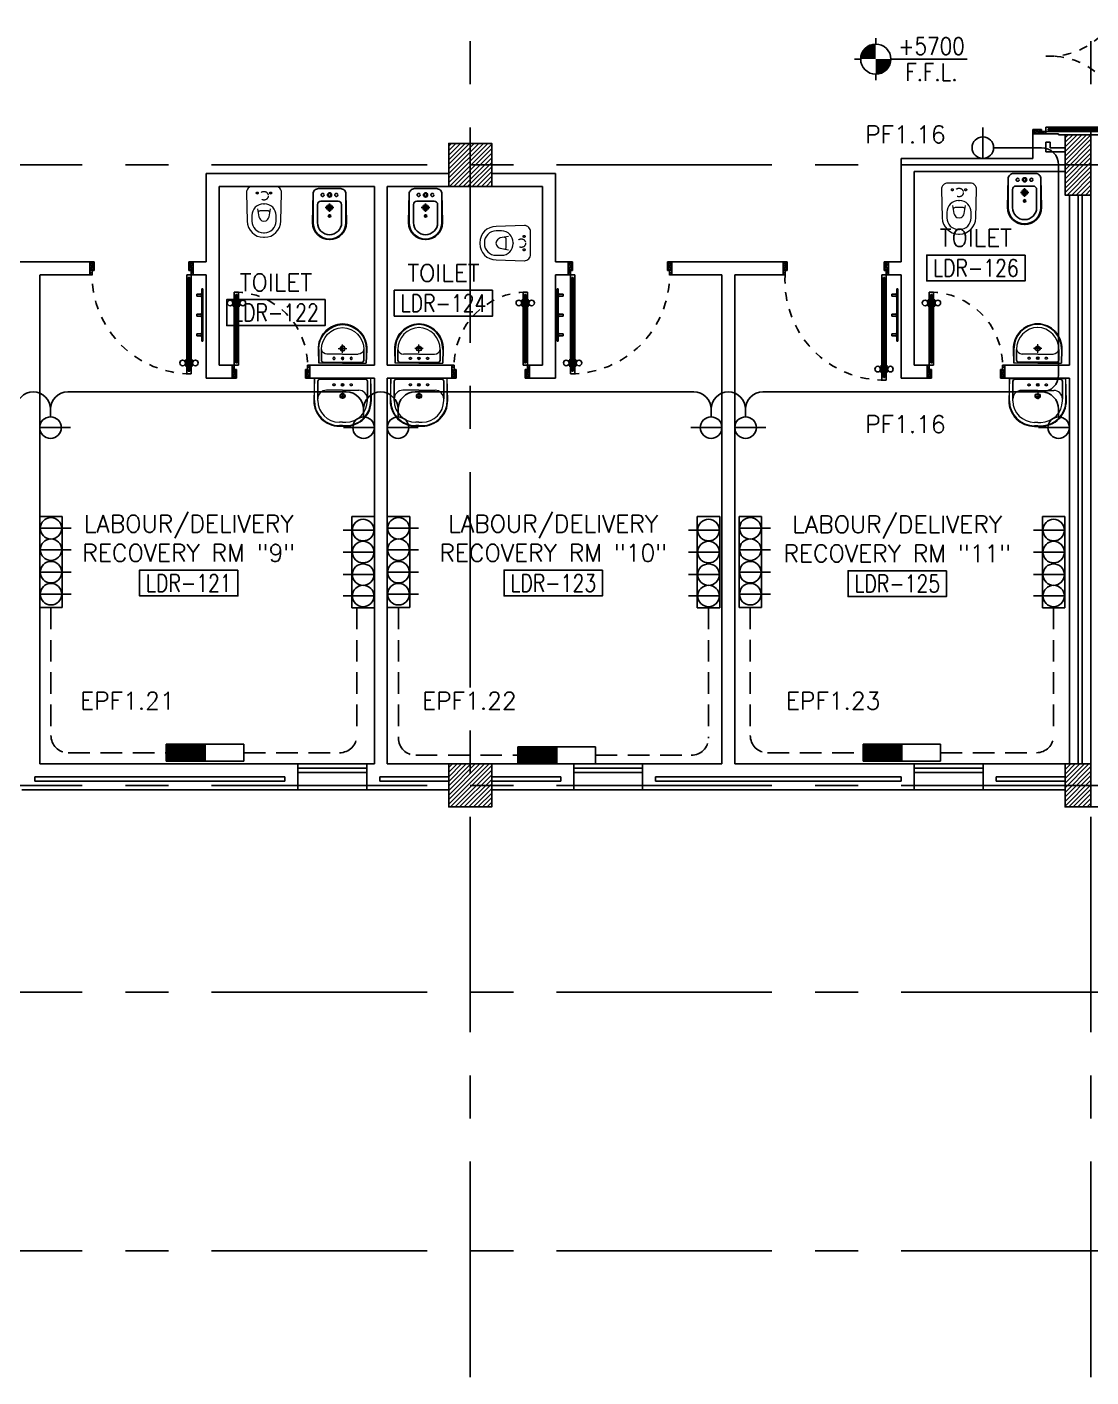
# Model space of a CAD drawing. Extents: x -0.4 to 91.9, y -1.1 to 78.4.
# Drawn here: x 30.21 to 42.55, y -1.11 to 14.55 of the extents above; entities that cross this region are included whole.
import ezdxf
from ezdxf.enums import TextEntityAlignment as Align

# ---------------------------------------------------------------- set-up
doc = ezdxf.new("R2010")
doc.units = 0
doc.header["$MEASUREMENT"] = 0
for name, pattern in [('CENTERX2', [4, 2.5, -0.5, 0.5, -0.5]), ('DASHED', [0.75, 0.5, -0.25]), ('HIDDEN', [0.375, 0.25, -0.125]), ('HIDDEN2', [0.1875, 0.125, -0.0625])]:
    doc.linetypes.add(name, pattern=pattern)
doc.layers.get('0').update_dxf_attribs({"color": 11, "linetype": 'CONTINUOUS'})
for name, color, linetype in [('A-TILES', 11, 'CONTINUOUS'), ('AXES', 11, 'CENTERX2'), ('COL', 11, 'CONTINUOUS'), ('DOOR', 11, 'CONTINUOUS'), ('E-CLINE', 2, 'CONTINUOUS'), ('E-HLINE', 2, 'HIDDEN'), ('E-SOCKETS', 4, 'CONTINUOUS'), ('E-TEXT', 4, 'CONTINUOUS'), ('FIX', 11, 'CONTINUOUS'), ('HAT', 11, 'CONTINUOUS'), ('INSUL', 11, 'CONTINUOUS'), ('LEV-PL', 11, 'CONTINUOUS'), ('NON-MEDICAL', 11, 'CONTINUOUS'), ('RM-BOX', 11, 'CONTINUOUS'), ('RM-NAME', 11, 'CONTINUOUS'), ('RM-NO', 11, 'CONTINUOUS'), ('ROOF', 11, 'CONTINUOUS'), ('WALL', 11, 'CONTINUOUS'), ('WIN', 11, 'CONTINUOUS')]:
    doc.layers.add(name, color=color, linetype=linetype)
doc.styles.add('ROMANS', font='ROMANS.shx', dxfattribs={"width": 0.6})
doc.styles.add('S', font='ROMANS.SHX')

# ---------------------------------------------------------------- blocks, each defined once
blk = doc.blocks.new('*X88')
at = {"color": 0}
for p, q in [((49339, 118282), (49807, 118750)), ((49339, 118335), (49754, 118750)), ((49339, 118388), (49701, 118750)), ((49339, 118441), (49648, 118750)), ((49339, 118494), (49595, 118750)), ((49339, 118547), (49542, 118750)), ((49339, 118600), (49489, 118750)), ((49339, 118653), (49436, 118750)), ((49339, 118706), (49383, 118750)), ((49360, 118250), (49839, 118729)), ((49413, 118250), (49839, 118676)), ((49466, 118250), (49839, 118623)), ((49519, 118250), (49839, 118570)), ((49572, 118250), (49839, 118517)), ((49625, 118250), (49839, 118464)), ((49678, 118250), (49839, 118411)), ((49731, 118250), (49839, 118358)), ((49784, 118250), (49839, 118305)), ((49837, 118250), (49839, 118252))]:
    blk.add_line(p, q, dxfattribs=at)
blk = doc.blocks.new('*X83')
at = {"color": 0}
for p, q in [((49339, 125495), (49794, 125950)), ((49339, 125548), (49741, 125950)), ((49339, 125601), (49688, 125950)), ((49339, 125654), (49635, 125950)), ((49339, 125707), (49582, 125950)), ((49339, 125760), (49529, 125950)), ((49339, 125813), (49476, 125950)), ((49339, 125866), (49423, 125950)), ((49339, 125919), (49370, 125950)), ((49347, 125450), (49839, 125942)), ((49400, 125450), (49839, 125889)), ((49453, 125450), (49839, 125836)), ((49506, 125450), (49839, 125782)), ((49559, 125450), (49839, 125729)), ((49613, 125450), (49839, 125676)), ((49666, 125450), (49839, 125623)), ((49719, 125450), (49839, 125570)), ((49772, 125450), (49839, 125517)), ((49825, 125450), (49839, 125464))]:
    blk.add_line(p, q, dxfattribs=at)
blk = doc.blocks.new('RM1')
at = {"layer": 'RM-BOX'}
blk.add_lwpolyline([(570, -200), (-570, -200), (-570, -500), (570, -500)], close=True, dxfattribs=at)
at = {"layer": 'RM-NAME', "style": 'ROMANS'}
for tag, p in [('ROOMNAME1', (0, 324)), ('ROOMNAME2', (0, 0))]:
    blk.add_attdef(tag, text='', height=200, dxfattribs=at).set_placement(p, align=Align.MIDDLE)
at = {"layer": 'RM-NO', "style": 'ROMANS', "width": 0.8}
blk.add_attdef('ROOMNO', text='', height=200, dxfattribs=at).set_placement((0, -350), align=Align.MIDDLE)
blk = doc.blocks.new('COL50')
at = {"layer": 'COL'}
blk.add_lwpolyline([(-250, 250), (-250, -250), (250, -250), (250, 250)], close=True, dxfattribs=at)
blk = doc.blocks.new('LEV1')
at = {"layer": 'LEV-PL'}
for p, q in [((0, 245), (0, 175)), ((-175, 0), (-245, 0)), ((175, 0), (1061, 0)), ((0, -175), (0, -245))]:
    blk.add_line(p, q, dxfattribs=at)
at = {"layer": 'LEV-PL', "const_width": 175}
for points in [[(-88, 0, -0.414214), (0, 88, -1)], [(88, 0, -0.414214), (0, -88, -1)]]:
    blk.add_lwpolyline(points, format="xyb", dxfattribs=at)
at = {"layer": 'LEV-PL'}
blk.add_circle((0, 0), 175, dxfattribs=at)
at = {"layer": 'LEV-PL', "color": 4, "style": 'S', "width": 0.85}
for tag, p in [('+0000', (646, 50)), ('F.F.L.', (646, -250))]:
    blk.add_attdef(tag, text='', height=200, dxfattribs=at).set_placement(p, align=Align.CENTER)
blk = doc.blocks.new('A$C07F05D95')
at = {"layer": 'DOOR', "color": 0, "linetype": 'ByBlock'}
for p, q in [((106, 1372), (56, 1372)), ((56, 1222), (56, 1372)), ((81, 1272), (106, 1272)), ((81, 1222), (81, 1272)), ((106, 1272), (106, 1372)), ((1228, 1272), (1228, 1372)), ((1228, 1372), (1278, 1372)), ((1253, 1272), (1228, 1272)), ((1253, 1222), (1253, 1272)), ((1278, 1372), (1278, 1222)), ((1278, 1222), (1278, 1372)), ((1278, 1222), (1278, 1372)), ((56, 1222), (81, 1222)), ((131, 1222), (81, 1222)), ((81, 1172), (81, 1222)), ((98, 1172), (81, 1172)), ((114, 1192), (98, 1192)), ((98, 1192), (98, 1172)), ((114, 1172), (114, 1192)), ((131, 1172), (114, 1172)), ((131, 1222), (131, 1172)), ((1278, 1222), (1253, 1222)), ((74, 160), (65, 160)), ((65, 95), (65, 160)), ((81, 173), (74, 173)), ((74, 173), (74, 83)), ((74, 95), (74, 160)), ((131, 173), (138, 173)), ((138, 173), (138, 83)), ((138, 160), (147, 160)), ((138, 95), (138, 160)), ((147, 95), (147, 160)), ((74, 95), (65, 95)), ((81, 83), (74, 83)), ((81, 50), (98, 50)), ((81, 50), (81, 0)), ((81, 0), (131, 0)), ((131, 0), (81, 0)), ((131, 0), (81, 0)), ((98, 50), (98, 30)), ((98, 30), (114, 30)), ((114, 50), (131, 50)), ((114, 50), (114, 30)), ((131, 83), (138, 83)), ((131, 50), (131, 0)), ((138, 95), (147, 95))]:
    blk.add_line(p, q, dxfattribs=at)
at = {"layer": 'DOOR', "linetype": 'ByBlock'}
for p, q in [((56, 1372), (56, 1222)), ((81, 1172), (81, 50)), ((98, 1172), (98, 50)), ((114, 1172), (114, 50)), ((131, 50), (131, 1172))]:
    blk.add_line(p, q, dxfattribs=at)
at = {"layer": 'DOOR', "color": 9, "linetype": 'ByBlock'}
for p, q in [((106, 1372), (56, 1332)), ((106, 1372), (56, 1259)), ((106, 1372), (93, 1272)), ((1228, 1372), (1278, 1332)), ((1228, 1372), (1278, 1259)), ((1228, 1372), (1241, 1272))]:
    blk.add_line(p, q, dxfattribs=at)
at = {"layer": 'DOOR', "color": 0, "linetype": 'ByBlock'}
for centre in [(32, 128), (179, 128)]:
    blk.add_circle(centre, 32.4, dxfattribs=at)
at = {"layer": 'DOOR', "color": 9, "linetype": 'ByBlock'}
for centre, radius, start, end in [((106, 1372), 54.4, 203.2074, 270), ((106, 1372), 74.4, 227.7764, 270), ((106, 1372), 94.4, 238.0182, 270), ((106, 1372), 114, 244.0838, 257.3774), ((106, 1372), 34.4, 180, 270), ((106, 1372), 14.4, 180, 270), ((1228, 1372), 14.4, 270, 0), ((1228, 1372), 34.4, 270, 0), ((1228, 1372), 54.4, 270, 336.7926), ((1228, 1372), 74.4, 270, 312.2236), ((1228, 1372), 94.4, 270, 301.9818), ((106, 1372), 134, 248.1598, 259.28), ((106, 1372), 154, 251.1053, 256.2858), ((1228, 1372), 134, 280.72, 291.8402), ((1228, 1372), 154, 283.7142, 288.8947)]:
    blk.add_arc(centre, radius, start, end, dxfattribs=at)
at = {"layer": 'DOOR', "linetype": 'HIDDEN', "ltscale": 0.5}
blk.add_arc((106, 1149), 1149, 268.7536, 3.6394, dxfattribs=at)
blk = doc.blocks.new('DOOR90')
at = {"layer": 'DOOR', "color": 0, "linetype": 'ByBlock'}
for p, q in [((-150, 0), (-150, -25)), ((-150, 0), (0, 0)), ((0, -50), (0, 0)), ((-1000, -25), (-1000, -75)), ((-1000, -75), (-1000, -25)), ((-950, -25), (-1000, -25)), ((-950, -75), (-1000, -75)), ((-970, -42), (-970, -58)), ((-950, -42), (-970, -42)), ((-950, -58), (-970, -58)), ((-950, -25), (-950, -42)), ((-950, -58), (-950, -75)), ((-918, -25), (-918, -18)), ((-828, -18), (-918, -18)), ((-918, -75), (-918, -82)), ((-828, -82), (-918, -82)), ((-905, -18), (-905, -9)), ((-905, -9), (-840, -9)), ((-905, -18), (-840, -18)), ((-905, -82), (-905, -91)), ((-905, -82), (-840, -82)), ((-905, -91), (-840, -91)), ((-840, -18), (-840, -9)), ((-840, -82), (-840, -91)), ((-828, -25), (-828, -18)), ((-828, -75), (-828, -82)), ((-200, -42), (-200, -25)), ((-200, -25), (-150, -25)), ((-180, -42), (-200, -42)), ((-200, -75), (-200, -58)), ((-200, -58), (-180, -58)), ((-150, -75), (-200, -75)), ((-180, -58), (-180, -42)), ((-150, -75), (-150, -25)), ((-150, -25), (-100, -25)), ((-100, -25), (-100, -50)), ((-100, -50), (0, -50)), ((-150, -900), (-150, -875)), ((-150, -875), (-100, -875)), ((0, -900), (-150, -900)), ((-150, -900), (0, -900)), ((-100, -850), (0, -850)), ((-100, -875), (-100, -850)), ((0, -850), (0, -900))]:
    blk.add_line(p, q, dxfattribs=at)
at = {"layer": 'DOOR', "color": 9, "linetype": 'ByBlock'}
for p, q in [((0, -50), (-114, 0)), ((0, -50), (-40, 0)), ((0, -50), (-100, -37)), ((0, -850), (-114, -900)), ((0, -850), (-100, -863)), ((0, -850), (-40, -900))]:
    blk.add_line(p, q, dxfattribs=at)
at = {"layer": 'DOOR', "linetype": 'ByBlock'}
for p, q in [((-200, -25), (-950, -25)), ((-200, -42), (-950, -42)), ((-200, -58), (-950, -58)), ((-950, -75), (-200, -75))]:
    blk.add_line(p, q, dxfattribs=at)
at = {"layer": 'DOOR', "color": 0, "linetype": 'ByBlock'}
for centre in [(-873, 24), (-873, -124)]:
    blk.add_circle(centre, 32.4, dxfattribs=at)
at = {"layer": 'DOOR', "color": 9, "linetype": 'ByBlock'}
for centre, radius, start, end in [((0, -50), 154, 161.1053, 166.2858), ((0, -50), 134, 158.1598, 169.28), ((0, -50), 94.4, 148.0182, 180), ((0, -50), 74.4, 137.7764, 180), ((0, -50), 114, 154.0838, 167.3774), ((0, -50), 54.4, 113.2074, 180), ((0, -50), 34.4, 90, 180), ((0, -50), 14.4, 90, 180), ((0, -850), 154, 193.7142, 198.8947), ((0, -850), 134, 190.72, 201.8402), ((0, -850), 94.4, 180, 211.9818), ((0, -850), 74.4, 180, 222.2236), ((0, -850), 54.4, 180, 246.7926), ((0, -850), 34.4, 180, 270), ((0, -850), 14.4, 180, 270)]:
    blk.add_arc(centre, radius, start, end, dxfattribs=at)
at = {"layer": 'DOOR', "linetype": 'HIDDEN', "ltscale": 0.5}
blk.add_arc((-150, -25), 850, 180, 270, dxfattribs=at)
blk = doc.blocks.new('C11')
at = {"layer": 'HAT'}
h = blk.add_hatch(dxfattribs=at)
h.set_pattern_fill('ANSI31', color=256, scale=300, style=0)
h.set_pattern_definition([(45, (-248556.182, -75061.005), (-26.5165043, 26.5165043), [])])
h.paths.add_polyline_path([(300, 700), (0, 700), (0, 350), (300, 350)])
h.paths.add_polyline_path([(300, 350), (0, 350), (0, 0), (300, 0)])
at = {"layer": 'COL'}
blk.add_lwpolyline([(300, 700), (300, 0), (0, 0), (0, 700)], close=True, dxfattribs=at)
blk = doc.blocks.new('C-300')
at = {"layer": 'HAT', "linetype": 'ByBlock', "ltscale": 0.3}
h = blk.add_hatch(dxfattribs=at)
h.set_pattern_fill('ANSI31', color=8, scale=300, style=0)
h.set_pattern_definition([(45, (-258496.182, -82361.005), (-26.5165043, 26.5165043), [])])
h.paths.add_polyline_path([(300, 500), (0, 500), (0, 250), (300, 250)])
h.paths.add_polyline_path([(300, 250), (0, 250), (0, 0), (300, 0)])
at = {"layer": 'COL'}
blk.add_lwpolyline([(0, 500), (300, 500), (300, 0), (0, 0)], close=True, dxfattribs=at)
blk = doc.blocks.new('DOOR100')
at = {"layer": 'DOOR', "color": 0, "linetype": 'ByBlock'}
for p, q in [((-25, 1300), (-75, 1300)), ((-75, 1300), (-25, 1300)), ((-75, 1250), (-75, 1300)), ((-42, 1270), (-58, 1270)), ((-58, 1250), (-58, 1270)), ((-42, 1250), (-42, 1270)), ((-25, 1250), (-25, 1300)), ((-82, 1205), (-91, 1205)), ((-91, 1205), (-91, 1140)), ((-82, 1140), (-91, 1140)), ((-75, 1218), (-82, 1218)), ((-82, 1128), (-82, 1218)), ((-82, 1205), (-82, 1140)), ((-75, 1128), (-82, 1128)), ((-58, 1250), (-75, 1250)), ((-25, 1250), (-42, 1250)), ((-25, 1218), (-18, 1218)), ((-25, 1128), (-18, 1128)), ((-18, 1128), (-18, 1218)), ((-18, 1205), (-9, 1205)), ((-18, 1205), (-18, 1140)), ((-18, 1140), (-9, 1140)), ((-9, 1205), (-9, 1140)), ((-75, 200), (-58, 200)), ((-75, 150), (-75, 200)), ((-58, 200), (-58, 180)), ((-58, 180), (-42, 180)), ((-42, 200), (-25, 200)), ((-42, 180), (-42, 200)), ((-25, 200), (-25, 150)), ((-1200, 0), (-1200, 150)), ((-1200, 150), (-1175, 150)), ((-1200, 150), (-1200, 0)), ((-1150, 0), (-1200, 0)), ((-1175, 150), (-1175, 100)), ((-1175, 100), (-1150, 100)), ((-1150, 100), (-1150, 0)), ((-75, 150), (-25, 150)), ((-50, 100), (-50, 0)), ((-25, 100), (-50, 100)), ((-50, 0), (0, 0)), ((0, 150), (-25, 150)), ((-25, 150), (-25, 100)), ((0, 150), (0, 0))]:
    blk.add_line(p, q, dxfattribs=at)
at = {"layer": 'DOOR', "linetype": 'ByBlock'}
for p, q in [((-75, 1250), (-75, 200)), ((-58, 200), (-58, 1250)), ((-42, 200), (-42, 1250)), ((-25, 200), (-25, 1250)), ((0, 0), (0, 150))]:
    blk.add_line(p, q, dxfattribs=at)
at = {"layer": 'DOOR', "color": 9, "linetype": 'ByBlock'}
for p, q in [((-1150, 0), (-1200, 114)), ((-1150, 0), (-1200, 40)), ((-1150, 0), (-1163, 100)), ((-50, 0), (0, 114)), ((-50, 0), (-37, 100)), ((-50, 0), (0, 40))]:
    blk.add_line(p, q, dxfattribs=at)
at = {"layer": 'DOOR', "color": 0, "linetype": 'ByBlock'}
for centre in [(-124, 1173), (24, 1173)]:
    blk.add_circle(centre, 32.4, dxfattribs=at)
at = {"layer": 'DOOR', "linetype": 'HIDDEN', "ltscale": 0.5}
blk.add_arc((-25, 150), 1150, 90, 180.0001, dxfattribs=at)
at = {"layer": 'DOOR', "color": 9, "linetype": 'ByBlock'}
for centre, radius, start, end in [((-1150, 0), 154, 103.7142, 108.8947), ((-1150, 0), 134, 100.72, 111.8402), ((-1150, 0), 94.4, 90, 121.9818), ((-1150, 0), 74.4, 90, 132.2236), ((-1150, 0), 54.4, 90, 156.7926), ((-1150, 0), 34.4, 90, 180), ((-1150, 0), 14.4, 90, 180), ((-50, 0), 94.4, 58.0182, 90), ((-50, 0), 74.4, 47.7764, 90), ((-50, 0), 54.4, 23.2074, 90), ((-50, 0), 34.4, 0, 90), ((-50, 0), 14.4, 0, 90), ((-50, 0), 134, 68.1598, 79.28), ((-50, 0), 114, 64.0838, 77.3774), ((-50, 0), 154, 71.1053, 76.2858)]:
    blk.add_arc(centre, radius, start, end, dxfattribs=at)
blk = doc.blocks.new('A$C49F1192B')
at = {"layer": 'DOOR', "color": 0, "linetype": 'ByBlock', "xscale": -1, "rotation": 270}
blk.add_blockref('DOOR100', (0, 1200), dxfattribs=at)
blk = doc.blocks.new('LAV-003')
at = {"layer": 'FIX', "linetype": 'Continuous', "lineweight": 20}
for p, q in [((-328, -285), (-328, -25)), ((327, -285), (327, -25)), ((-288, -285), (-288, -265)), ((0, -165), (-188, -165)), ((0, -165), (187, -165)), ((287, -285), (287, -265)), ((0, -535), (-38, -535)), ((0, -575), (-38, -575)), ((0, -535), (37, -535)), ((0, -575), (37, -575))]:
    blk.add_line(p, q, dxfattribs=at)
at = {"layer": 'FIX', "linetype": 'ByBlock'}
blk.add_line((-328, -25), (327, -25), dxfattribs=at)
at = {"layer": 'FIX', "linetype": 'ByBlock', "ltscale": 0.3}
for p, q in [((-288, -265), (-288, -60)), ((0, -35), (-262, -35)), ((0, -35), (262, -35)), ((287, -265), (287, -60))]:
    blk.add_line(p, q, dxfattribs=at)
at = {"layer": 'FIX', "lineweight": 20}
for p, q in [((-16, -101), (15, -101)), ((0, -85), (0, -116))]:
    blk.add_line(p, q, dxfattribs=at)
at = {"layer": 'FIX', "linetype": 'DASHED', "lineweight": 20, "ltscale": 0.04}
for p, q in [((-36, -230), (37, -230)), ((0, -194), (0, -266))]:
    blk.add_line(p, q, dxfattribs=at)
at = {"layer": 'FIX', "linetype": 'Continuous', "lineweight": 20}
blk.add_lwpolyline([(295, -25), (0, -25), (-328, -25), (-335, -285, 0.414214), (-38, -582), (0, -582), (37, -582, 0.414214), (334, -285), (327, -25), (0, -25)], format="xyb", dxfattribs=at)
at = {"layer": 'FIX', "linetype": 'HIDDEN', "lineweight": 20, "ltscale": 0.05}
for centre in [(-100, -101), (100, -101)]:
    blk.add_circle(centre, 12.4, dxfattribs=at)
at = {"layer": 'FIX', "lineweight": 20}
for centre, radius in [((0, -101), 15.5), ((0, -230), 29.5), ((0, -230), 22.5)]:
    blk.add_circle(centre, radius, dxfattribs=at)
at = {"layer": 'FIX', "linetype": 'ByBlock', "ltscale": 0.3}
for centre, start, end in [((-262, -60), 90, 180), ((262, -60), 0, 90)]:
    blk.add_arc(centre, 25, start, end, dxfattribs=at)
at = {"layer": 'FIX', "linetype": 'Continuous', "lineweight": 20}
for centre, radius, start, end in [((-38, -285), 290, 180, 270), ((-188, -265), 100, 90, 180), ((-38, -285), 250, 180, 270), ((37, -285), 250, 270, 0), ((37, -285), 290, 270, 0), ((187, -265), 100, 0, 90)]:
    blk.add_arc(centre, radius, start, end, dxfattribs=at)
blk = doc.blocks.new('BIDET1')
at = {"layer": 'FIX'}
for p, q in [((-88, 190), (-428, 190)), ((-617, 2), (-617, -3)), ((-210, 140), (-420, 140)), ((-352, 1), (-352, 1)), ((-350, 5), (-350, 5)), ((-348, 1), (-348, 1)), ((-346, 5), (-346, 5)), ((-344, 9), (-344, 9)), ((-344, 1), (-344, 1)), ((-342, 5), (-342, 5)), ((-341, 9), (-341, 9)), ((-341, 1), (-341, 1)), ((-339, 5), (-339, 5)), ((-337, 1), (-337, 1)), ((-335, 5), (-335, 5)), ((-333, 1), (-333, 1)), ((-170, 100), (-170, -100)), ((-25, -3), (-25, 128)), ((-617, -8), (-617, -3)), ((-210, -140), (-420, -140)), ((-350, -2), (-350, -2)), ((-348, -6), (-348, -6)), ((-346, -2), (-346, -2)), ((-346, -10), (-346, -10)), ((-344, -6), (-344, -6)), ((-342, -2), (-342, -2)), ((-342, -10), (-342, -10)), ((-341, -6), (-341, -6)), ((-339, -2), (-339, -2)), ((-339, -10), (-339, -10)), ((-337, -6), (-337, -6)), ((-335, -2), (-335, -2)), ((-333, -6), (-333, -6)), ((-331, -2), (-331, -2)), ((-25, -3), (-25, -134)), ((-88, -190), (-428, -190))]:
    blk.add_line(p, q, dxfattribs=at)
at = {"layer": 'FIX', "linetype": 'ByBlock', "ltscale": 0.3}
for p, q in [((-75, 190), (-420, 197)), ((-75, -190), (-420, -197))]:
    blk.add_line(p, q, dxfattribs=at)
at = {"layer": 'FIX', "linetype": 'DASHED', "ltscale": 0.05}
for p, q in [((-196, 0), (-294, 0)), ((-245, 49), (-245, -49))]:
    blk.add_line(p, q, dxfattribs=at)
at = {"layer": 'FIX'}
for centre, radius in [((-342, 0), 13.8), ((-342, 0), 11), ((-245, 0), 31.7), ((-245, 0), 22.5), ((-98, 0), 24.5), ((-98, 0), 17.5)]:
    blk.add_circle(centre, radius, dxfattribs=at)
at = {"layer": 'FIX', "linetype": 'HIDDEN', "ltscale": 0.05}
for centre in [(-98, 80), (-98, -80)]:
    blk.add_circle(centre, 17.5, dxfattribs=at)
at = {"layer": 'FIX', "linetype": 'ByBlock', "ltscale": 0.3}
blk.add_arc((-420, 0), 197, 90, 270, dxfattribs=at)
at = {"layer": 'FIX'}
for centre, radius, start, end in [((-420, 0), 190, 90, 270), ((-87, 128), 62.1, 0.1463, 90.8397), ((-420, 0), 140, 90, 270), ((-210, 100), 40, 0, 90), ((-210, -100), 40, 270, 0), ((-87, -128), 62.1, 269.1603, 359.8537)]:
    blk.add_arc(centre, radius, start, end, dxfattribs=at)
blk = doc.blocks.new('LAV1')
at = {"layer": 'FIX', "linetype": 'ByBlock', "ltscale": 0.3}
for p, q in [((-280, 210), (-275, 50)), ((-245, 210), (-245, 85)), ((245, 210), (245, 85)), ((280, 210), (275, 50)), ((0, 60), (-220, 60)), ((0, 60), (220, 60))]:
    blk.add_line(p, q, dxfattribs=at)
at = {"layer": 'FIX', "linetype": 'Continuous', "lineweight": 20}
for p, q in [((-275, 210), (-275, 50)), ((275, 210), (275, 50)), ((0, 50), (-275, 50)), ((0, 50), (-252, 50)), ((0, 155), (-181, 155)), ((0, 155), (181, 155)), ((0, 50), (252, 50)), ((0, 50), (275, 50))]:
    blk.add_line(p, q, dxfattribs=at)
at = {"layer": 'FIX', "linetype": 'DASHED', "lineweight": 20, "ltscale": 0.05}
for p, q in [((50, 220), (-50, 220)), ((0, 170), (0, 270)), ((0, 170), (0, 270))]:
    blk.add_line(p, q, dxfattribs=at)
at = {"layer": 'FIX', "lineweight": 20}
for p, q in [((16, 107), (-15, 107)), ((0, 92), (0, 123))]:
    blk.add_line(p, q, dxfattribs=at)
for centre, radius in [((0, 220), 29.5), ((0, 220), 22.5), ((0, 107), 15.5)]:
    blk.add_circle(centre, radius, dxfattribs=at)
at = {"layer": 'FIX', "linetype": 'HIDDEN', "lineweight": 20, "ltscale": 0.05}
for centre in [(-100, 107), (100, 107)]:
    blk.add_circle(centre, 12.4, dxfattribs=at)
at = {"layer": 'FIX', "linetype": 'ByBlock', "ltscale": 0.3}
for centre, radius, start, end in [((7, 220), 287, 91.3776, 182.0064), ((-7, 220), 287, 357.9936, 88.6224), ((-220, 85), 24.9, 179.7021, 269.9486), ((220, 85), 24.9, 270.0514, 0.2979)]:
    blk.add_arc(centre, radius, start, end, dxfattribs=at)
at = {"layer": 'FIX', "linetype": 'Continuous', "lineweight": 20}
for centre, radius, start, end in [((8, 217), 283, 91.6988, 181.351), ((-8, 217), 283, 358.649, 88.3012), ((8, 212), 253, 91.7328, 180.4884), ((-8, 212), 253, 359.5116, 88.2672), ((-179, 222), 66.9, 190.2006, 268.0786), ((179, 222), 66.9, 271.9214, 349.7994)]:
    blk.add_arc(centre, radius, start, end, dxfattribs=at)
blk = doc.blocks.new('WC1')
at = {"layer": 'FIX', "lineweight": 20}
for p, q in [((-210, 204), (-538, 194)), ((-727, 5), (-727, -5)), ((-674, 5), (-674, -5)), ((-534, 24), (-540, 0)), ((-540, 0), (-534, -24)), ((-475, 141), (-538, 141)), ((-395, 76), (-490, 60)), ((-339, 5), (-339, -5)), ((-538, -141), (-475, -141)), ((-490, -60), (-395, -76)), ((-538, -194), (-210, -204))]:
    blk.add_line(p, q, dxfattribs=at)
at = {"layer": 'FIX', "linetype": 'Continuous', "lineweight": 20}
blk.add_line((-420, -47), (-420, 45), dxfattribs=at)
at = {"layer": 'FIX', "lineweight": 20}
blk.add_lwpolyline([(-213, -204), (-210, -204, 0.414214), (-137, -131), (-137, 0), (-137, 131, 0.414214), (-210, 204)], format="xyb", dxfattribs=at)
at = {"layer": 'FIX', "linetype": 'HIDDEN2', "lineweight": 20, "ltscale": 0.3}
blk.add_circle((-245, 0), 49.8, dxfattribs=at)
at = {"layer": 'FIX', "linetype": 'HIDDEN', "lineweight": 20, "ltscale": 0.05}
for centre in [(-213, 78), (-213, -77)]:
    blk.add_circle(centre, 11.6, dxfattribs=at)
at = {"layer": 'FIX', "lineweight": 20}
for centre, radius, start, end in [((-538, 5), 189, 90, 180), ((-538, 5), 136, 90, 180), ((-473, -7), 68.2, 128.9242, 152.8468), ((-464, -18), 82, 108.496, 128.9242), ((-475, 5), 136, 360, 90), ((-538, -5), 189, 180, 270), ((-538, -5), 136, 180, 270), ((-473, 7), 68.2, 207.1532, 231.0758), ((-464, 18), 82, 231.0758, 251.504), ((-475, -5), 136, 270, 0)]:
    blk.add_arc(centre, radius, start, end, dxfattribs=at)
at = {"layer": 'FIX', "linetype": 'Continuous', "lineweight": 20}
for centre, start, end in [((-443, 46), 357.6662, 91.6121), ((-442, -46), 268.3879, 2.3338)]:
    blk.add_arc(centre, 22.3, start, end, dxfattribs=at)
blk = doc.blocks.new('A$C272A55A0')
at = {"layer": 'DOOR', "color": 0, "linetype": 'ByBlock'}
for p, q in [((0, 900), (0, 1050)), ((50, 1050), (0, 1050)), ((25, 950), (50, 950)), ((25, 900), (25, 950)), ((50, 950), (50, 1050)), ((1750, 950), (1750, 1050)), ((1750, 1050), (1800, 1050)), ((1775, 950), (1750, 950)), ((1775, 900), (1775, 950)), ((1800, 1050), (1800, 900)), ((0, 900), (25, 900)), ((75, 900), (25, 900)), ((25, 850), (25, 900)), ((42, 850), (25, 850)), ((58, 870), (42, 870)), ((42, 870), (42, 850)), ((58, 850), (58, 870)), ((75, 850), (58, 850)), ((75, 900), (75, 850)), ((1725, 900), (1775, 900)), ((1725, 900), (1725, 850)), ((1725, 850), (1742, 850)), ((1742, 870), (1758, 870)), ((1742, 850), (1742, 870)), ((1758, 870), (1758, 850)), ((1758, 850), (1775, 850)), ((1800, 900), (1775, 900)), ((1775, 850), (1775, 900)), ((1718, 160), (1709, 160)), ((1709, 95), (1709, 160)), ((1725, 173), (1718, 173)), ((1718, 173), (1718, 83)), ((1718, 95), (1718, 160)), ((1775, 173), (1782, 173)), ((1782, 173), (1782, 83)), ((1782, 160), (1791, 160)), ((1782, 95), (1782, 160)), ((1791, 95), (1791, 160)), ((25, 50), (42, 50)), ((25, 50), (25, 0)), ((25, 0), (75, 0)), ((75, 0), (25, 0)), ((42, 50), (42, 30)), ((42, 30), (58, 30)), ((58, 50), (75, 50)), ((58, 50), (58, 30)), ((75, 50), (75, 0)), ((1718, 95), (1709, 95)), ((1725, 83), (1718, 83)), ((1742, 50), (1725, 50)), ((1725, 50), (1725, 0)), ((1775, 0), (1725, 0)), ((1725, 0), (1775, 0)), ((1742, 50), (1742, 30)), ((1758, 30), (1742, 30)), ((1775, 50), (1758, 50)), ((1758, 50), (1758, 30)), ((1775, 83), (1782, 83)), ((1775, 50), (1775, 0)), ((1782, 95), (1791, 95))]:
    blk.add_line(p, q, dxfattribs=at)
at = {"layer": 'DOOR', "color": 9, "linetype": 'ByBlock'}
for p, q in [((50, 1050), (0, 1010)), ((50, 1050), (0, 937)), ((50, 1050), (37, 950)), ((1750, 1050), (1800, 1010)), ((1750, 1050), (1800, 937)), ((1750, 1050), (1763, 950))]:
    blk.add_line(p, q, dxfattribs=at)
at = {"layer": 'DOOR', "linetype": 'ByBlock'}
for p, q in [((25, 850), (25, 50)), ((42, 850), (42, 50)), ((58, 850), (58, 50)), ((75, 50), (75, 850)), ((1725, 50), (1725, 850)), ((1742, 850), (1742, 50)), ((1758, 850), (1758, 50)), ((1775, 850), (1775, 50))]:
    blk.add_line(p, q, dxfattribs=at)
at = {"layer": 'DOOR', "color": 0, "linetype": 'ByBlock'}
for centre in [(1676, 128), (1824, 128)]:
    blk.add_circle(centre, 32.4, dxfattribs=at)
at = {"layer": 'DOOR', "color": 9, "linetype": 'ByBlock'}
for centre, radius, start, end in [((50, 1050), 54.4, 203.2074, 270), ((50, 1050), 74.4, 227.7764, 270), ((50, 1050), 94.4, 238.0182, 270), ((50, 1050), 114, 244.0838, 257.3774), ((50, 1050), 34.4, 180, 270), ((50, 1050), 14.4, 180, 270), ((1750, 1050), 14.4, 270, 0), ((1750, 1050), 34.4, 270, 0), ((1750, 1050), 54.4, 270, 336.7926), ((1750, 1050), 74.4, 270, 312.2236), ((1750, 1050), 94.4, 270, 301.9818), ((1750, 1050), 114, 282.6226, 295.9162), ((50, 1050), 134, 248.1598, 259.28), ((50, 1050), 154, 251.1053, 256.2858), ((1750, 1050), 134, 280.72, 291.8402), ((1750, 1050), 154, 283.7142, 288.8947)]:
    blk.add_arc(centre, radius, start, end, dxfattribs=at)
at = {"layer": 'DOOR', "linetype": 'HIDDEN', "ltscale": 0.5}
for centre, start, end in [((50, 851), 268.3174, 3.2965), ((1750, 851), 176.7035, 271.6826)]:
    blk.add_arc(centre, 851, start, end, dxfattribs=at)
at = {"layer": 'WALL', "linetype": 'ByBlock'}
blk.add_line((1800, 900), (1800, 1050), dxfattribs=at)
blk = doc.blocks.new('BHU')
at = {"color": 8}
for p, q in [((0, -311), (145, 1)), ((0, -340), (159, 1)), ((0, -370), (173, 1)), ((0, -399), (187, 1)), ((0, -281), (132, 1)), ((0, -251), (118, 1)), ((0, -15), (7, 1)), ((0, -44), (21, 1)), ((0, -74), (35, 1)), ((0, -104), (49, 1)), ((0, -133), (63, 1)), ((0, -163), (76, 1)), ((0, -192), (90, 1)), ((0, -222), (104, 1)), ((0, -429), (199, -1)), ((4, -450), (199, -31)), ((18, -450), (199, -61)), ((32, -450), (199, -90)), ((45, -450), (199, -120)), ((59, -450), (199, -149)), ((73, -450), (199, -179)), ((87, -450), (199, -208)), ((101, -450), (199, -238)), ((114, -450), (199, -268)), ((128, -450), (199, -297)), ((142, -450), (199, -327)), ((156, -450), (199, -356)), ((169, -450), (199, -386)), ((183, -450), (199, -416)), ((197, -450), (199, -445))]:
    blk.add_line(p, q, dxfattribs=at)
at = {"layer": 'E-SOCKETS'}
for p, q in [((0, 450), (199, 450)), ((0, -450), (0, 450)), ((199, 450), (199, -450))]:
    blk.add_line(p, q, dxfattribs=at)
at = {"layer": 'E-SOCKETS', "color": 4}
for p, q in [((0, 1), (199, 1)), ((0, -450), (199, -450))]:
    blk.add_line(p, q, dxfattribs=at)

msp = doc.modelspace()

# ---------------------------------------------------------------- linework, layer by layer
at = {"layer": 'AXES'}
for p, q in [((35.35, -1.1143), (35.35, 77.6984)), ((42.55, -1.1143), (42.55, 77.3484)), ((0.35, 12.95), (68.39, 12.95)), ((0.35, 5.75), (68.39, 5.75)), ((0.35, 3.35), (68.39, 3.35)), ((0.35, 0.35), (68.39, 0.35))]:
    msp.add_line(p, q, dxfattribs=at)
at = {"layer": 'COL'}
msp.add_lwpolyline([(35.1, 13.2), (35.6, 13.2), (35.6, 12.7), (35.1, 12.7)], close=True, dxfattribs=at)
at = {"layer": 'E-CLINE', "color": 4, "linetype": 'ByBlock'}
for p, q in [((41.421, 13.15), (41.975, 13.15)), ((42.175, 12.95), (42.175, 10.5155)), ((33.4438, 10.3155), (30.6812, 10.3155)), ((33.9125, 10.3155), (33.4438, 10.3155)), ((34.3125, 10.3155), (34.3125, 10.3155)), ((37.4751, 10.3155), (34.7125, 10.3155)), ((37.9437, 10.3155), (37.4751, 10.3155)), ((38.3438, 10.3155), (38.3438, 10.3155)), ((41.975, 10.3155), (38.7437, 10.3155)), ((30.4813, 10.0269), (30.4813, 10.1155)), ((34.1125, 10.0269), (34.1125, 10.1155)), ((34.5125, 10.0269), (34.5125, 10.1155)), ((38.1437, 10.0269), (38.1437, 10.1155)), ((38.5438, 10.0269), (38.5438, 10.1155)), ((42.175, 10.0269), (42.175, 10.1155))]:
    msp.add_line(p, q, dxfattribs=at)
for centre, start, end in [((41.975, 12.95), 0, 90), ((41.975, 10.5155), 270, 0), ((30.2812, 10.1155), 90, 180), ((30.2812, 10.1155), 0, 90), ((30.6812, 10.1155), 90, 180), ((33.9125, 10.1155), 0, 90), ((34.3125, 10.1155), 90, 180), ((34.3125, 10.1155), 0, 90), ((34.7125, 10.1155), 90, 180), ((37.9437, 10.1155), 0, 90), ((38.3438, 10.1155), 90, 180), ((38.3438, 10.1155), 0, 90), ((38.7437, 10.1155), 90, 180), ((41.975, 10.1155), 0, 90)]:
    msp.add_arc(centre, 0.2, start, end, dxfattribs=at)
at = {"layer": 'E-HLINE', "color": 4}
for p, q in [((30.4866, 7.8122), (30.4866, 6.329)), ((34.0338, 7.8122), (34.0338, 6.329)), ((34.5179, 7.8122), (34.5179, 6.2997)), ((38.1142, 7.8122), (38.1142, 6.2997)), ((38.5982, 7.8129), (38.5982, 6.3293)), ((42.1169, 7.8122), (42.1169, 6.3293)), ((30.6866, 6.129), (31.8234, 6.129)), ((32.7234, 6.129), (33.8338, 6.129)), ((38.7982, 6.1293), (39.9064, 6.1293)), ((40.8064, 6.1293), (41.9169, 6.1293)), ((34.7179, 6.0997), (35.9037, 6.0997)), ((36.8037, 6.0997), (37.9142, 6.0997))]:
    msp.add_line(p, q, dxfattribs=at)
for centre, start, end in [((30.6866, 6.329), 180, 270), ((33.8338, 6.329), 270, 0), ((34.7179, 6.2997), 180, 270), ((37.9142, 6.2997), 270, 0), ((38.7982, 6.3293), 180, 270), ((41.9169, 6.3293), 270, 0)]:
    msp.add_arc(centre, 0.2, start, end, dxfattribs=at)
at = {"layer": 'E-SOCKETS'}
for p, q in [((41.296, 13.025), (41.296, 13.3833)), ((30.3562, 9.9019), (30.7146, 9.9019)), ((34.2375, 9.9019), (33.8792, 9.9019)), ((34.3875, 9.9019), (34.7458, 9.9019)), ((38.2687, 9.9019), (37.9104, 9.9019)), ((38.4187, 9.9019), (38.7771, 9.9019)), ((42.3, 9.9019), (41.9417, 9.9019)), ((30.617, 8.8695), (30.3562, 8.8695)), ((30.617, 7.8129), (30.617, 8.8695)), ((34.2375, 8.8688), (33.9768, 8.8688)), ((33.9768, 8.8688), (33.9768, 7.8122)), ((34.2375, 7.8122), (34.2375, 8.8688)), ((34.6482, 8.8695), (34.3875, 8.8695)), ((34.3875, 8.8695), (34.3875, 7.8129)), ((34.6482, 7.8129), (34.6482, 8.8695)), ((38.2445, 8.8688), (37.9838, 8.8688)), ((37.9838, 8.8688), (37.9838, 7.8122)), ((38.2445, 7.8122), (38.2445, 8.8688)), ((38.7286, 8.8695), (38.4678, 8.8695)), ((38.4678, 8.8695), (38.4678, 7.8129)), ((38.7286, 7.8129), (38.7286, 8.8695)), ((42.2472, 8.8688), (41.9865, 8.8688)), ((41.9865, 8.8688), (41.9865, 7.8122)), ((42.2472, 7.8122), (42.2472, 8.8688)), ((30.3615, 8.7334), (30.7198, 8.7334)), ((34.2323, 8.7125), (33.874, 8.7125)), ((34.3927, 8.7334), (34.751, 8.7334)), ((38.2393, 8.7125), (37.881, 8.7125)), ((38.4731, 8.7334), (38.8314, 8.7334)), ((42.242, 8.7125), (41.8837, 8.7125)), ((30.3615, 8.4853), (30.7198, 8.4853)), ((34.3927, 8.4853), (34.751, 8.4853)), ((38.4731, 8.4853), (38.8314, 8.4853)), ((34.2323, 8.4573), (33.874, 8.4573)), ((38.2393, 8.4573), (37.881, 8.4573)), ((42.242, 8.4573), (41.8837, 8.4573)), ((30.3615, 8.2244), (30.7198, 8.2244)), ((34.2323, 8.1963), (33.874, 8.1963)), ((34.3927, 8.2244), (34.751, 8.2244)), ((38.2393, 8.1963), (37.881, 8.1963)), ((38.4731, 8.2244), (38.8314, 8.2244)), ((42.242, 8.1963), (41.8837, 8.1963)), ((30.3615, 7.9691), (30.7198, 7.9691)), ((34.2323, 7.9483), (33.874, 7.9483)), ((34.3927, 7.9691), (34.751, 7.9691)), ((38.2393, 7.9483), (37.881, 7.9483)), ((38.4731, 7.9691), (38.8314, 7.9691)), ((42.242, 7.9483), (41.8837, 7.9483)), ((30.3562, 7.8129), (30.617, 7.8129)), ((33.9768, 7.8122), (34.2375, 7.8122)), ((34.3875, 7.8129), (34.6482, 7.8129)), ((37.9838, 7.8122), (38.2445, 7.8122)), ((38.4678, 7.8129), (38.7286, 7.8129)), ((41.9865, 7.8122), (42.2472, 7.8122))]:
    msp.add_line(p, q, dxfattribs=at)
for centre in [(41.296, 13.15), (30.4813, 9.9019), (34.1125, 9.9019), (34.5125, 9.9019), (38.1437, 9.9019), (38.5438, 9.9019), (42.175, 9.9019), (30.4865, 8.7334), (34.1073, 8.7125), (34.5177, 8.7334), (38.1143, 8.7125), (38.5981, 8.7334), (42.117, 8.7125), (30.4865, 8.4853), (34.1073, 8.4573), (34.5177, 8.4853), (38.1143, 8.4573), (38.5981, 8.4853), (42.117, 8.4573), (30.4865, 8.2244), (34.1073, 8.1963), (34.5177, 8.2244), (38.1143, 8.1963), (38.5981, 8.2244), (42.117, 8.1963), (30.4865, 7.9691), (34.1073, 7.9483), (34.5177, 7.9691), (38.1143, 7.9483), (38.5981, 7.9691), (42.117, 7.9483)]:
    msp.add_circle(centre, 0.125, dxfattribs=at)
at = {"layer": 'INSUL'}
for p, q in [((42.025, 13.2125), (42.025, 13.1)), ((42.075, 13.2125), (42.025, 13.2125)), ((42.075, 13.2125), (42.075, 13.15)), ((42.25, 13.1), (42.025, 13.1)), ((42.25, 13.15), (42.075, 13.15)), ((42.4, 12.6), (42.4, 6)), ((42.45, 12.6), (42.45, 6)), ((30.3, 5.85), (33.2, 5.85)), ((30.3, 5.8), (30.3, 5.85)), ((30.3, 5.8), (33.2, 5.8)), ((33.2, 5.8), (33.2, 5.85)), ((34.3, 5.85), (35.1, 5.85)), ((34.3, 5.8), (34.3, 5.85)), ((34.3, 5.8), (35.1, 5.8)), ((36.4, 5.85), (35.6, 5.85)), ((36.4, 5.8), (35.6, 5.8)), ((36.4, 5.8), (36.4, 5.85)), ((40.35, 5.85), (37.5, 5.85)), ((37.5, 5.8), (37.5, 5.85)), ((40.35, 5.8), (37.5, 5.8)), ((40.35, 5.8), (40.35, 5.85)), ((41.45, 5.8), (41.45, 5.85)), ((42.25, 5.85), (41.45, 5.85)), ((42.25, 5.8), (41.45, 5.8))]:
    msp.add_line(p, q, dxfattribs=at)
at = {"layer": 'NON-MEDICAL'}
for p, q in [((32.177, 11.4508), (32.177, 11.4273)), ((32.231, 11.4508), (32.177, 11.4508)), ((32.231, 11.4621), (32.231, 11.416)), ((32.2356, 11.4621), (32.231, 11.4621)), ((32.2473, 11.5131), (32.2356, 11.5131)), ((32.2356, 11.5131), (32.2356, 10.9035)), ((32.2473, 11.5131), (32.2473, 10.9035)), ((36.3566, 11.5131), (36.3684, 11.5131)), ((36.3566, 11.5131), (36.3566, 10.9035)), ((36.3684, 11.5131), (36.3684, 10.9035)), ((36.3684, 11.4621), (36.373, 11.4621)), ((36.373, 11.4621), (36.373, 11.416)), ((36.373, 11.4508), (36.427, 11.4508)), ((36.427, 11.4508), (36.427, 11.4273)), ((40.24, 11.4508), (40.24, 11.4273)), ((40.294, 11.4508), (40.24, 11.4508)), ((40.294, 11.4621), (40.294, 11.416)), ((40.2986, 11.4621), (40.294, 11.4621)), ((40.3103, 11.5131), (40.2986, 11.5131)), ((40.2986, 11.5131), (40.2986, 10.9035)), ((40.3103, 11.5131), (40.3103, 10.9035)), ((32.231, 11.4273), (32.177, 11.4273)), ((32.2356, 11.416), (32.231, 11.416)), ((36.3684, 11.416), (36.373, 11.416)), ((36.373, 11.4273), (36.427, 11.4273)), ((40.294, 11.4273), (40.24, 11.4273)), ((40.2986, 11.416), (40.294, 11.416)), ((32.231, 11.22), (32.177, 11.22)), ((32.177, 11.22), (32.177, 11.1965)), ((32.231, 11.1965), (32.177, 11.1965)), ((32.231, 11.2313), (32.231, 11.1852)), ((32.2356, 11.2313), (32.231, 11.2313)), ((32.2356, 11.1852), (32.231, 11.1852)), ((36.3684, 11.2313), (36.373, 11.2313)), ((36.3684, 11.1852), (36.373, 11.1852)), ((36.373, 11.2313), (36.373, 11.1852)), ((36.373, 11.22), (36.427, 11.22)), ((36.373, 11.1965), (36.427, 11.1965)), ((36.427, 11.22), (36.427, 11.1965)), ((40.294, 11.22), (40.24, 11.22)), ((40.24, 11.22), (40.24, 11.1965)), ((40.294, 11.1965), (40.24, 11.1965)), ((40.294, 11.2313), (40.294, 11.1852)), ((40.2986, 11.2313), (40.294, 11.2313)), ((40.2986, 11.1852), (40.294, 11.1852)), ((32.231, 10.9892), (32.177, 10.9892)), ((32.177, 10.9892), (32.177, 10.9658)), ((32.231, 10.9658), (32.177, 10.9658)), ((32.2356, 11.0006), (32.231, 11.0006)), ((32.231, 11.0006), (32.231, 10.9544)), ((36.3684, 11.0006), (36.373, 11.0006)), ((36.373, 11.0006), (36.373, 10.9544)), ((36.373, 10.9892), (36.427, 10.9892)), ((36.373, 10.9658), (36.427, 10.9658)), ((36.427, 10.9892), (36.427, 10.9658)), ((40.294, 10.9892), (40.24, 10.9892)), ((40.24, 10.9892), (40.24, 10.9658)), ((40.294, 10.9658), (40.24, 10.9658)), ((40.2986, 11.0006), (40.294, 11.0006)), ((40.294, 11.0006), (40.294, 10.9544)), ((32.2356, 10.9544), (32.231, 10.9544)), ((32.2473, 10.9035), (32.2356, 10.9035)), ((36.3566, 10.9035), (36.3684, 10.9035)), ((36.3684, 10.9544), (36.373, 10.9544)), ((40.2986, 10.9544), (40.294, 10.9544)), ((40.3103, 10.9035), (40.2986, 10.9035))]:
    msp.add_line(p, q, dxfattribs=at)
at = {"layer": 'ROOF'}
for p, q in [((42.55, 13.3), (49.075, 13.3)), ((48.925, 5.5), (42.55, 5.5))]:
    msp.add_line(p, q, dxfattribs=at)
at = {"layer": 'WALL'}
for p, q in [((41.875, 13.3125), (41.875, 13.025)), ((42.175, 13.3125), (41.875, 13.3125)), ((42.175, 13.3125), (42.175, 13.3)), ((42.3, 13.3), (42.175, 13.3)), ((40.35, 11.825), (40.35, 13.025)), ((41.875, 13.025), (40.35, 13.025)), ((32.2875, 11.825), (32.2875, 12.85)), ((35.1, 12.85), (32.2875, 12.85)), ((36.3375, 12.85), (35.6, 12.85)), ((36.3375, 11.825), (36.3375, 12.85)), ((40.5, 10.625), (40.5, 12.875)), ((42.25, 12.875), (40.5, 12.875)), ((32.4375, 10.625), (32.4375, 12.7)), ((34.2375, 12.7), (32.4375, 12.7)), ((34.2375, 10.625), (34.2375, 12.7)), ((35.1, 12.7), (34.3875, 12.7)), ((34.3875, 10.625), (34.3875, 12.7)), ((36.1875, 12.7), (35.6, 12.7)), ((36.1875, 12.7), (36.1875, 10.625)), ((42.3, 12.6), (42.3, 10.625)), ((42.3, 10.625), (42.3, 12.6)), ((42.55, 12.6), (42.55, 6)), ((30.3516, 11.825), (29.75, 11.825)), ((30.2109, 11.825), (30.9375, 11.825)), ((30.9375, 11.675), (30.9375, 11.825)), ((32.1329, 11.825), (32.2875, 11.825)), ((32.1375, 11.675), (32.1375, 11.825)), ((36.4875, 11.825), (36.3375, 11.825)), ((36.4875, 11.675), (36.4875, 11.825)), ((37.6875, 11.675), (37.6875, 11.825)), ((38.978, 11.825), (37.6875, 11.825)), ((38.978, 11.675), (38.978, 11.825)), ((40.2, 11.675), (40.2, 11.825)), ((40.2, 11.825), (40.35, 11.825)), ((30.3562, 6), (30.3562, 11.675)), ((30.3609, 11.675), (30.9375, 11.675)), ((32.1329, 11.675), (32.2875, 11.675)), ((32.2875, 10.475), (32.2875, 11.675)), ((36.3375, 10.475), (36.3375, 11.675)), ((36.4875, 11.675), (36.3375, 11.675)), ((38.2687, 11.675), (37.6875, 11.675)), ((38.2687, 6), (38.2687, 11.675)), ((38.4187, 11.675), (38.978, 11.675)), ((38.4187, 6), (38.4187, 11.675)), ((40.2, 11.675), (40.35, 11.675)), ((40.35, 10.475), (40.35, 11.675)), ((32.5875, 10.625), (32.4375, 10.625)), ((32.5875, 10.625), (32.5875, 10.475)), ((33.4875, 10.625), (33.4875, 10.475)), ((34.2375, 10.625), (33.4875, 10.625)), ((34.3875, 10.625), (35.1375, 10.625)), ((35.1375, 10.625), (35.1375, 10.475)), ((36.0375, 10.625), (36.1875, 10.625)), ((36.0375, 10.625), (36.0375, 10.475)), ((40.65, 10.625), (40.5, 10.625)), ((40.65, 10.625), (40.65, 10.475)), ((41.55, 10.625), (41.55, 10.475)), ((42.3, 10.625), (41.55, 10.625)), ((30.3562, 6), (30.3562, 10.475)), ((32.5875, 10.475), (32.2875, 10.475)), ((34.2375, 10.475), (33.4875, 10.475)), ((34.2375, 6), (34.2375, 10.475)), ((34.2375, 6), (34.2375, 10.475)), ((34.2375, 6), (34.2375, 10.475)), ((34.3875, 6), (34.3875, 10.475)), ((34.3875, 6), (34.3875, 10.475)), ((34.3875, 6), (34.3875, 10.475)), ((34.3875, 10.475), (35.1375, 10.475)), ((36.0375, 10.475), (36.3375, 10.475)), ((38.2687, 6), (38.2687, 10.475)), ((38.4187, 6), (38.4187, 10.475)), ((40.65, 10.475), (40.35, 10.475)), ((42.3, 10.475), (41.55, 10.475)), ((42.3, 10.475), (42.3, 6)), ((42.3, 6), (42.3, 10.475)), ((42.3, 6), (42.3, 10.475)), ((42.3, 6), (42.3, 10.475)), ((30.3562, 6), (33.35, 6)), ((33.35, 5.7), (33.35, 6)), ((34.15, 6), (34.2375, 6)), ((34.15, 5.7), (34.15, 6)), ((34.3875, 6), (35.1, 6)), ((36.55, 6), (35.5991, 6)), ((36.55, 5.7), (36.55, 6)), ((38.2687, 6), (37.35, 6)), ((37.35, 5.7), (37.35, 6)), ((40.5, 6), (38.4187, 6)), ((40.5, 5.7), (40.5, 6)), ((41.3, 5.7), (41.3, 6)), ((42.25, 6), (41.3, 6)), ((30.15, 5.7), (33.35, 5.7)), ((34.15, 5.7), (35.1, 5.7)), ((36.55, 5.7), (35.6, 5.7)), ((40.5, 5.7), (37.35, 5.7)), ((42.25, 5.7), (41.3, 5.7))]:
    msp.add_line(p, q, dxfattribs=at)
at = {"layer": 'WALL', "linetype": 'ByBlock', "ltscale": 0.3}
for points in [[(35.1, 12.7), (35.6, 12.7), (35.6, 13.2), (35.1, 13.2)], [(42.25, 12.6), (42.55, 12.6), (42.55, 13.3), (42.25, 13.3)], [(35.1, 5.5), (35.6, 5.5), (35.6, 6), (35.1, 6)], [(42.25, 5.5), (42.55, 5.5), (42.55, 6), (42.25, 6)]]:
    msp.add_lwpolyline(points, close=True, dxfattribs=at)
at = {"layer": 'WIN'}
for p, q in [((34.15, 6), (33.35, 6)), ((36.55, 6), (37.35, 6)), ((40.5, 6), (41.3, 6)), ((34.15, 5.95), (33.35, 5.95)), ((34.15, 5.9), (33.35, 5.9)), ((36.55, 5.95), (37.35, 5.95)), ((36.55, 5.9), (37.35, 5.9)), ((40.5, 5.95), (41.3, 5.95)), ((40.5, 5.9), (41.3, 5.9)), ((34.15, 5.7), (33.35, 5.7)), ((36.55, 5.7), (37.35, 5.7)), ((40.5, 5.7), (41.3, 5.7))]:
    msp.add_line(p, q, dxfattribs=at)

# ---------------------------------------------------------------- block references
at = {"layer": 'A-TILES', "linetype": 'ByBlock', "ltscale": 0.3, "xscale": 0.001, "yscale": 0.001, "zscale": 0.001}
for p in [(33.8695, 10.5), (34.7555, 10.5)]:
    msp.add_blockref('LAV-003', p, dxfattribs=at)
at = {"layer": 'COL', "xscale": 0.001, "yscale": 0.001, "zscale": 0.001}
for p in [(35.35, 12.95), (35.35, 5.75)]:
    msp.add_blockref('COL50', p, dxfattribs=at)
at = {"layer": 'COL', "linetype": 'ByBlock', "xscale": 0.001, "yscale": 0.001, "zscale": 0.001}
msp.add_blockref('C11', (42.25, 12.6), dxfattribs=at)
at = {"layer": 'COL', "color": 6, "linetype": 'ByBlock', "ltscale": 0.3, "xscale": 0.001, "yscale": 0.001, "zscale": 0.001}
msp.add_blockref('C-300', (42.25, 5.5), dxfattribs=at)
at = {"layer": 'DOOR', "color": 0, "linetype": 'ByBlock', "yscale": 0.001, "zscale": 0.001}
for name, p, xscale, rotation in [('A$C272A55A0', (42.9254, 13.3125), 0.001, 90), ('DOOR90', (32.5875, 10.475), -0.001, 90), ('DOOR90', (36.0375, 10.475), 0.001, 270), ('DOOR90', (40.65, 10.475), -0.001, 90)]:
    msp.add_blockref(name, p, dxfattribs=dict(at, xscale=xscale, rotation=rotation))
at = {"layer": 'DOOR', "color": 0, "yscale": 0.001, "zscale": 0.001}
for p, xscale, rotation in [((30.9375, 11.825), 0.001, 270), ((37.6875, 11.825), -0.001, 90)]:
    msp.add_blockref('A$C49F1192B', p, dxfattribs=dict(at, xscale=xscale, rotation=rotation))
at = {"layer": 'DOOR', "color": 0, "linetype": 'ByBlock', "xscale": -0.001, "yscale": 0.001, "zscale": 0.001}
msp.add_blockref('A$C07F05D95', (40.2559, 10.4527), dxfattribs=at)
at = {"layer": 'E-CLINE', "xscale": 0.0009999999892897904, "yscale": 0.0009999999892897904, "zscale": 0.001, "rotation": 270}
for p in [(32.2734, 6.2287), (36.3537, 6.1994), (40.3564, 6.229)]:
    msp.add_blockref('BHU', p, dxfattribs=at)
at = {"layer": 'FIX', "xscale": 0.001, "yscale": 0.001, "zscale": 0.001, "rotation": 90}
for name, p in [('BIDET1', (41.78, 12.875)), ('WC1', (32.9575, 12.837)), ('WC1', (41.02, 12.875)), ('BIDET1', (33.7175, 12.7)), ('BIDET1', (34.8315, 12.7))]:
    msp.add_blockref(name, p, dxfattribs=at)
at = {"layer": 'FIX', "yscale": 0.001, "zscale": 0.001}
for name, p, xscale in [('WC1', (36.1875, 12.0425), 0.001), ('LAV1', (33.8695, 10.598), -0.001), ('LAV1', (34.7555, 10.598), 0.001), ('LAV1', (41.932, 10.6), 0.001), ('LAV-003', (41.932, 10.498), 0.001)]:
    msp.add_blockref(name, p, dxfattribs=dict(at, xscale=xscale))
at = {"layer": 'HAT', "xscale": 0.001, "yscale": 0.001, "zscale": 0.001}
for name in ['*X83', '*X88']:
    msp.add_blockref(name, (-14.2392, -112.7497), dxfattribs=at)
at = {"layer": 'LEV-PL', "xscale": 0.001, "yscale": 0.001, "zscale": 0.001}
msp.add_blockref('LEV1', (40.054, 14.1774), dxfattribs=at).add_auto_attribs({'F.F.L.': 'F.F.L.', '+0000': '+5700'})
at = {"layer": 'RM-NAME', "xscale": 0.001, "yscale": 0.001, "zscale": 0.001}
for p, values in [((41.215, 12.1033), {'ROOMNO': 'LDR-126', 'ROOMNAME2': 'TOILET'}), ((35.0394, 11.6955), {'ROOMNO': 'LDR-124', 'ROOMNAME2': 'TOILET'}), ((33.0961, 11.5865), {'ROOMNO': 'LDR-122', 'ROOMNAME2': 'TOILET'}), ((32.0851, 8.4481), {'ROOMNO': 'LDR-121', 'ROOMNAME2': 'RECOVERY RM "9"', 'ROOMNAME1': 'LABOUR/DELIVERY'}), ((36.313, 8.4481), {'ROOMNO': 'LDR-123', 'ROOMNAME2': 'RECOVERY RM "10"', 'ROOMNAME1': 'LABOUR/DELIVERY'}), ((40.3036, 8.4416), {'ROOMNO': 'LDR-125', 'ROOMNAME2': 'RECOVERY RM "11"', 'ROOMNAME1': 'LABOUR/DELIVERY'})]:
    msp.add_blockref('RM1', p, dxfattribs=at).add_auto_attribs(values)

# ---------------------------------------------------------------- texts
at = {"layer": 'E-TEXT', "color": 4, "style": 'ROMANS'}
for s, p in [(' PF1.16', (39.7939, 13.2039)), (' PF1.16', (39.7939, 9.8409)), (' EPF1.21', (30.687, 6.6328)), (' EPF1.22', (34.6544, 6.6328)), (' EPF1.23', (38.8742, 6.6328))]:
    msp.add_text(s, height=0.2, dxfattribs=at).set_placement(p)

doc.saveas('drawing.dxf')
